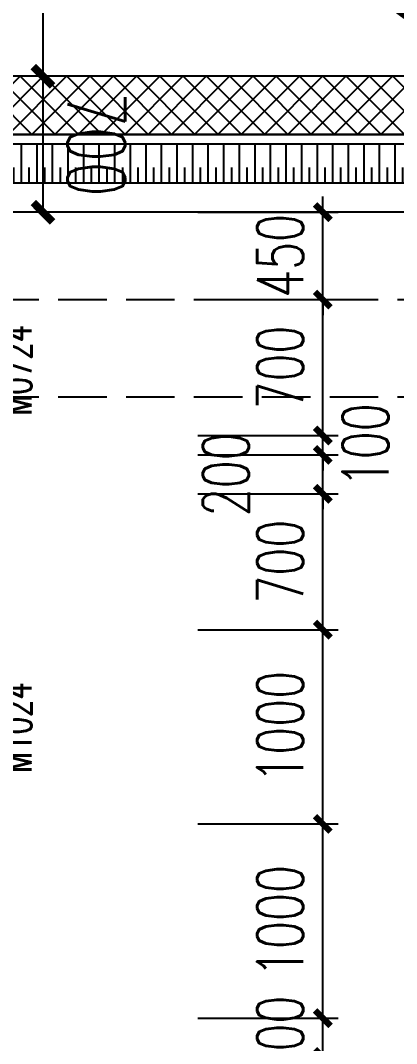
# Model space of a CAD drawing. Extents: x -1313754 to 847533, y 489853 to 941203.
# Drawn here: x -294599 to -292660, y 616439 to 621707 of the extents above; entities that cross this region are included whole.
import ezdxf

# ---------------------------------------------------------------- set-up
doc = ezdxf.new("R2010")
doc.units = 0
doc.header["$LTSCALE"] = 1000
doc.header["$MEASUREMENT"] = 0
doc.linetypes.add('DASH', pattern=[0.35, 0.25, -0.1])
doc.linetypes.add('DOTE', pattern=[2.4200000000000004, 2, -0.2, 0.02, -0.2])
doc.layers.get('Defpoints').update_dxf_attribs({"color": 210})
for name, color, linetype in [('99平面图例外参$0$A-HATCH-2', 251, 'Continuous'), ('A-AXIS-D', 1, 'Continuous'), ('A-AXIS-DOTE', 14, 'DOTE'), ('A-AXIS-DP', 126, 'Continuous'), ('A-HATCH-2', 251, 'Continuous'), ('A-LIN-V', 9, 'Continuous'), ('A-WINDOW', 140, 'Continuous'), ('AS-WALL', 40, 'Continuous'), ('AS-结构边线层', 200, 'Continuous'), ('DIM_ELEV', 3, 'Continuous'), ('DIM_SYMB', 3, 'Continuous'), ('PUB_HATCH', 8, 'Continuous'), ('建-门', 4, 'Continuous'), ('建-门窗编号', 7, 'Continuous')]:
    doc.layers.add(name, color=color, linetype=linetype)
doc.styles.add('_TCH_DIM_T3', font='SIMPLEX', dxfattribs={"width": 0.7058823529411765, "bigfont": 'GBCBIG'})
doc.styles.add('A-WIN-LABEL', font='SIMPLEX', dxfattribs={"bigfont": 'GBCBIG'})
doc.dimstyles.new('_TCH_ARCH&&100', dxfattribs={"dimtxt": 297.5, "dimasz": 100, "dimexe": 100, "dimexo": 100, "dimgap": 126.25, "dimtad": 1, "dimdec": 0, "dimzin": 0, "dimdsep": 46, "dimtxsty": '_TCH_DIM_T3', "dimblk": 'ARCHTICK', "dimcen": 0.09, "dimclrt": 7, "dimazin": 2, "dimtfac": 1, "dimtdec": 0, "dimtix": 1, "dimtmove": 2, "dimatfit": 3, "dimfxl": 0, "dimtolj": 1, "dimtzin": 0, "dimarcsym": 0})
doc.dimstyles.new('_TCH_ARCH&&80', dxfattribs={"dimtxt": 238, "dimasz": 80, "dimexe": 80, "dimexo": 80, "dimgap": 101, "dimtad": 1, "dimdec": 0, "dimzin": 0, "dimdsep": 46, "dimtxsty": '_TCH_DIM_T3', "dimblk": 'ARCHTICK', "dimcen": 0.09, "dimclrt": 7, "dimazin": 2, "dimtfac": 1, "dimtdec": 0, "dimtix": 1, "dimtmove": 2, "dimatfit": 3, "dimfxl": 0, "dimtolj": 1, "dimtzin": 0, "dimarcsym": 0})

# ---------------------------------------------------------------- blocks, each defined once
blk = doc.blocks.new('_ArchTick')
at = {"color": 0, "linetype": 'ByBlock', "const_width": 0.4}
blk.add_lwpolyline([(-0.5, -0.5), (0.5, 0.5)], dxfattribs=at)
blk = doc.blocks.new('*D1226')
at = {"layer": 'A-AXIS-D', "color": 0, "lineweight": -2}
for p, q in [((-73023.99064136657, -183399.999996034), (-73846.20099103078, -183399.999996034)), ((-73746.20099103078, -183399.999996034), (-73746.20099103078, -184100.0000000016)), ((-73023.99064136657, -184100.0000000016), (-73846.20099103078, -184100.0000000016))]:
    blk.add_line(p, q, dxfattribs=at)
at = {"layer": 'Defpoints', "color": 0}
for p in [(-72923.99064136657, -183399.999996034), (-73746.20099103078, -184100.0000000016), (-72923.99064136657, -184100.0000000016)]:
    blk.add_point(p, dxfattribs=at)
at = {"layer": 'A-AXIS-D', "color": 0, "lineweight": -2, "xscale": 100, "yscale": 100, "zscale": 100}
for p, rotation in [((-73746.20099103078, -183399.999996034), 90), ((-73746.20099103078, -184100.0000000016), 270)]:
    blk.add_blockref('_ArchTick', p, dxfattribs=dict(at, rotation=rotation))
at = {"layer": 'A-AXIS-D', "color": 7, "insert": (-73471.20099103075, -183749.9999980177), "char_height": 297.5, "attachment_point": 5, "rotation": 270, "style": '_TCH_DIM_T3'}
blk.add_mtext('\\A1;700', dxfattribs=at)
blk = doc.blocks.new('*D1227')
at = {"layer": 'A-AXIS-D', "color": 0, "lineweight": -2}
for p, q in [((-73023.99064136641, -165399.9999962828), (-73846.2009910307, -165399.9999962828)), ((-73746.2009910307, -165399.9999962828), (-73746.2009910307, -183399.999996034)), ((-73023.99064136657, -183399.999996034), (-73846.2009910307, -183399.999996034))]:
    blk.add_line(p, q, dxfattribs=at)
at = {"layer": 'Defpoints', "color": 0}
for p in [(-72923.99064136641, -165399.9999962828), (-73746.2009910307, -183399.999996034), (-72923.99064136657, -183399.999996034)]:
    blk.add_point(p, dxfattribs=at)
at = {"layer": 'A-AXIS-D', "color": 0, "lineweight": -2, "xscale": 100, "yscale": 100, "zscale": 100}
for p, rotation in [((-73746.2009910307, -165399.9999962828), 90), ((-73746.2009910307, -183399.999996034), 270)]:
    blk.add_blockref('_ArchTick', p, dxfattribs=dict(at, rotation=rotation))
at = {"layer": 'A-AXIS-D', "color": 7, "insert": (-73471.20099103067, -174399.9999961584), "char_height": 297.5, "attachment_point": 5, "rotation": 270, "style": '_TCH_DIM_T3'}
blk.add_mtext('\\A1;18000', dxfattribs=at)
blk = doc.blocks.new('43243')
at = {"layer": 'AS-结构边线层'}
blk.add_lwpolyline([(-263994.18453191, 621290.0519981321), (-277514.1845319109, 621290.051998063), (-277514.18453191, 621120.051998063), (-279354.1845576911, 621120.0519980536), (-279354.184557691, 620570.104783304), (-281454.184537195, 620569.9999961803), (-281454.1845374174, 621120.0519973314), (-295987.0108697969, 621120.0519972552), (-313454.1843778241, 567285.8172418119), (-313454.1843779226, 548519.9479952035), (-281454.1845374565, 548519.9479863077), (-281454.1845374497, 549069.9999961918), (-279354.1845578055, 549069.9999967759), (-279354.1845578086, 548519.9479943201), (-277514.1845319114, 548519.9479943096), (-277514.1845319114, 548349.9479943096), (-263994.1845319109, 548349.9479942404)], dxfattribs=at)
blk = doc.blocks.new('4324324')
at = {"layer": 'A-HATCH-2', "linetype": 'DASH'}
for p, q in [((-294754.1845332207, 620269.9999995283), (-135554.1845319097, 620269.999994776)), ((-294754.1845332207, 619769.9999995284), (-135554.1845319246, 619769.999994776))]:
    blk.add_line(p, q, dxfattribs=at)
blk = doc.blocks.new('3132')
at = {"layer": 'DIM_ELEV', "linetype": 'DASH', "const_width": 30}
blk.add_lwpolyline([(-300250, 621840), (-292930, 621840, -0.414213562373095), (-292430, 621340), (-292430, 609770, -0.414213562373095), (-292930, 609270), (-300250, 609270, -0.414213562373095), (-300750, 609770), (-300750, 621340, -0.414213562373095)], format="xyb", close=True, dxfattribs=at)
blk = doc.blocks.new('99平面图例外参$0$$LinePat$填挖边坡')
at = {"color": 0}
for p, q in [((0, 0), (0, -1500)), ((300, 0), (300, -600))]:
    blk.add_line(p, q, dxfattribs=at)
at = {"layer": 'Defpoints', "color": 0}
blk.add_point((600, 0), dxfattribs=at)
blk = doc.blocks.new('34242343243')
at = {"layer": 'A-LIN-V'}
for p, q in [((-281908.1845319086, 621070.0519972668), (-294754.1845317683, 621070.0519972668)), ((-281908.1845319086, 620870.0519972668), (-294754.1845317683, 620870.0519972668))]:
    blk.add_line(p, q, dxfattribs=at)
at = {"layer": '99平面图例外参$0$A-HATCH-2', "color": 203, "xscale": 0.1338124999985388, "yscale": 0.1333333333333333, "zscale": 0.1333333333333333, "rotation": 179.9999999990436}
for p in [(-294593.6095317701, 620870.0519973328), (-294513.3220317709, 620870.0519973314), (-294433.0345317718, 620870.0519973302), (-294352.7470317727, 620870.0519973288), (-294272.4595317736, 620870.0519973275), (-294192.1720317745, 620870.0519973261), (-294111.8845317753, 620870.0519973248), (-294031.5970317762, 620870.0519973234), (-293951.3095317771, 620870.0519973221), (-293871.0220317779, 620870.0519973207), (-293790.7345317788, 620870.0519973194), (-293710.4470317797, 620870.051997318), (-293630.1595317806, 620870.0519973168), (-293549.8720317815, 620870.0519973154), (-293469.5845317824, 620870.0519973141), (-293389.2970317832, 620870.0519973127), (-293309.0095317841, 620870.0519973114), (-293228.722031785, 620870.05199731), (-293148.4345317858, 620870.0519973087), (-293068.1470317867, 620870.0519973073), (-292987.8595317876, 620870.051997306), (-292907.5720317885, 620870.0519973047), (-292827.2845317894, 620870.0519973034), (-292746.9970317903, 620870.051997302), (-292666.7095317911, 620870.0519973007), (-292586.422031792, 620870.0519972993)]:
    blk.add_blockref('99平面图例外参$0$$LinePat$填挖边坡', p, dxfattribs=at)
blk = doc.blocks.new('*D560')
at = {"layer": 'A-AXIS-DP', "color": 0, "lineweight": -2}
for p, q in [((-293039.9999998466, 616569.9999961321), (-293039.9999998466, 616649.9999961321)), ((-293684.1845319367, 616569.9999961321), (-292959.9999998466, 616569.9999961321)), ((-293039.9999998466, 616369.9999961314), (-293039.9999998466, 616569.9999961321)), ((-293684.1845319445, 616369.9999961314), (-292959.9999998466, 616369.9999961314)), ((-293039.9999998466, 616369.9999961314), (-293039.9999998466, 616289.9999961314))]:
    blk.add_line(p, q, dxfattribs=at)
at = {"layer": 'Defpoints', "color": 0}
for p in [(-293764.1845319367, 616569.9999961321), (-293039.9999998466, 616569.9999961321), (-293764.1845319445, 616369.9999961314)]:
    blk.add_point(p, dxfattribs=at)
at = {"layer": 'A-AXIS-DP', "color": 0, "lineweight": -2, "xscale": 80, "yscale": 80, "zscale": 80}
for p, rotation in [((-293039.9999998466, 616569.9999961321), 270), ((-293039.9999998466, 616369.9999961314), 90)]:
    blk.add_blockref('_ArchTick', p, dxfattribs=dict(at, rotation=rotation))
at = {"layer": 'A-AXIS-DP', "color": 7, "insert": (-293259.9999998464, 616469.9999961318), "char_height": 238, "attachment_point": 5, "rotation": 90, "style": '_TCH_DIM_T3'}
blk.add_mtext('\\A1;200', dxfattribs=at)
blk = doc.blocks.new('*D561')
at = {"layer": 'A-AXIS-DP', "color": 0, "lineweight": -2}
for p, q in [((-293684.1845318977, 617569.99999612), (-292959.9999998232, 617569.99999612)), ((-293039.9999998232, 616569.9999961321), (-293039.9999998232, 617569.99999612)), ((-293684.1845319367, 616569.9999961321), (-292959.9999998232, 616569.9999961321))]:
    blk.add_line(p, q, dxfattribs=at)
at = {"layer": 'Defpoints', "color": 0}
for p in [(-293764.1845318977, 617569.99999612), (-293039.9999998232, 617569.99999612), (-293764.1845319367, 616569.9999961321)]:
    blk.add_point(p, dxfattribs=at)
at = {"layer": 'A-AXIS-DP', "color": 0, "lineweight": -2, "xscale": 80, "yscale": 80, "zscale": 80}
for p, rotation in [((-293039.9999998232, 617569.99999612), 90), ((-293039.9999998232, 616569.9999961321), 270)]:
    blk.add_blockref('_ArchTick', p, dxfattribs=dict(at, rotation=rotation))
at = {"layer": 'A-AXIS-DP', "color": 7, "insert": (-293259.999999823, 617069.999996126), "char_height": 238, "attachment_point": 5, "rotation": 90, "style": '_TCH_DIM_T3'}
blk.add_mtext('\\A1;1000', dxfattribs=at)
blk = doc.blocks.new('*D562')
at = {"layer": 'A-AXIS-DP', "color": 0, "lineweight": -2}
for p, q in [((-293684.1845318587, 618569.99999612), (-292959.9999997842, 618569.99999612)), ((-293039.9999997842, 617569.99999612), (-293039.9999997842, 618569.99999612)), ((-293684.1845318977, 617569.99999612), (-292959.9999997842, 617569.99999612))]:
    blk.add_line(p, q, dxfattribs=at)
at = {"layer": 'Defpoints', "color": 0}
for p in [(-293764.1845318587, 618569.99999612), (-293039.9999997842, 618569.99999612), (-293764.1845318977, 617569.99999612)]:
    blk.add_point(p, dxfattribs=at)
at = {"layer": 'A-AXIS-DP', "color": 0, "lineweight": -2, "xscale": 80, "yscale": 80, "zscale": 80}
for p, rotation in [((-293039.9999997842, 618569.99999612), 90), ((-293039.9999997842, 617569.99999612), 270)]:
    blk.add_blockref('_ArchTick', p, dxfattribs=dict(at, rotation=rotation))
at = {"layer": 'A-AXIS-DP', "color": 7, "insert": (-293259.999999784, 618069.99999612), "char_height": 238, "attachment_point": 5, "rotation": 90, "style": '_TCH_DIM_T3'}
blk.add_mtext('\\A1;1000', dxfattribs=at)
blk = doc.blocks.new('*D563')
at = {"layer": 'A-AXIS-DP', "color": 0, "lineweight": -2}
for p, q in [((-293684.1845318314, 619269.9999995156), (-292959.9999997511, 619269.9999995156)), ((-293039.9999997511, 618569.99999612), (-293039.9999997511, 619269.9999995156)), ((-293684.1845318587, 618569.99999612), (-292959.9999997511, 618569.99999612))]:
    blk.add_line(p, q, dxfattribs=at)
at = {"layer": 'Defpoints', "color": 0}
for p in [(-293764.1845318314, 619269.9999995156), (-293039.9999997511, 619269.9999995156), (-293764.1845318587, 618569.99999612)]:
    blk.add_point(p, dxfattribs=at)
at = {"layer": 'A-AXIS-DP', "color": 0, "lineweight": -2, "xscale": 80, "yscale": 80, "zscale": 80}
for p, rotation in [((-293039.9999997511, 619269.9999995156), 90), ((-293039.9999997511, 618569.99999612), 270)]:
    blk.add_blockref('_ArchTick', p, dxfattribs=dict(at, rotation=rotation))
at = {"layer": 'A-AXIS-DP', "color": 7, "insert": (-293259.9999997509, 618919.9999978178), "char_height": 238, "attachment_point": 5, "rotation": 90, "style": '_TCH_DIM_T3'}
blk.add_mtext('\\A1;700', dxfattribs=at)
blk = doc.blocks.new('*D564')
at = {"layer": 'A-AXIS-DP', "color": 0, "lineweight": -2}
for p, q in [((-293039.9999997335, 619469.9999995198), (-293039.9999997335, 619549.9999995198)), ((-293684.1845318236, 619469.9999995198), (-292959.9999997335, 619469.9999995198)), ((-293039.9999997335, 619269.9999995156), (-293039.9999997335, 619469.9999995198)), ((-293684.1845318314, 619269.9999995156), (-292959.9999997335, 619269.9999995156)), ((-293039.9999997335, 619269.9999995156), (-293039.9999997335, 619189.9999995156))]:
    blk.add_line(p, q, dxfattribs=at)
at = {"layer": 'Defpoints', "color": 0}
for p in [(-293764.1845318236, 619469.9999995198), (-293039.9999997335, 619469.9999995198), (-293764.1845318314, 619269.9999995156)]:
    blk.add_point(p, dxfattribs=at)
at = {"layer": 'A-AXIS-DP', "color": 0, "lineweight": -2, "xscale": 80, "yscale": 80, "zscale": 80}
for p, rotation in [((-293039.9999997335, 619469.9999995198), 270), ((-293039.9999997335, 619269.9999995156), 90)]:
    blk.add_blockref('_ArchTick', p, dxfattribs=dict(at, rotation=rotation))
at = {"layer": 'A-AXIS-DP', "color": 7, "insert": (-293539.9999997334, 619369.9999995087), "char_height": 238, "attachment_point": 5, "rotation": 90, "style": '_TCH_DIM_T3'}
blk.add_mtext('\\A1;200', dxfattribs=at)
blk = doc.blocks.new('*D565')
at = {"layer": 'A-AXIS-DP', "color": 0, "lineweight": -2}
for p, q in [((-293039.9999997277, 619569.9999995239), (-293039.9999997277, 619649.9999995239)), ((-293684.1845318197, 619569.9999995239), (-292959.9999997277, 619569.9999995239)), ((-293039.9999997277, 619469.9999995198), (-293039.9999997277, 619569.9999995239)), ((-293684.1845318236, 619469.9999995198), (-292959.9999997277, 619469.9999995198)), ((-293039.9999997277, 619469.9999995198), (-293039.9999997277, 619389.9999995198))]:
    blk.add_line(p, q, dxfattribs=at)
at = {"layer": 'Defpoints', "color": 0}
for p in [(-293764.1845318197, 619569.9999995239), (-293039.9999997277, 619569.9999995239), (-293764.1845318236, 619469.9999995198)]:
    blk.add_point(p, dxfattribs=at)
at = {"layer": 'A-AXIS-DP', "color": 0, "lineweight": -2, "xscale": 80, "yscale": 80, "zscale": 80}
for p, rotation in [((-293039.9999997277, 619569.9999995239), 270), ((-293039.9999997277, 619469.9999995198), 90)]:
    blk.add_blockref('_ArchTick', p, dxfattribs=dict(at, rotation=rotation))
at = {"layer": 'A-AXIS-DP', "color": 7, "insert": (-292819.9999997276, 619519.9999994847), "char_height": 238, "attachment_point": 5, "rotation": 90, "style": '_TCH_DIM_T3'}
blk.add_mtext('\\A1;100', dxfattribs=at)
blk = doc.blocks.new('*D566')
at = {"layer": 'A-AXIS-DP', "color": 0, "lineweight": -2}
for p, q in [((-293684.1845317924, 620269.9999994985), (-292959.9999997121, 620269.9999994985)), ((-293039.9999997121, 619569.9999995239), (-293039.9999997121, 620269.9999994985)), ((-293684.1845318197, 619569.9999995239), (-292959.9999997121, 619569.9999995239))]:
    blk.add_line(p, q, dxfattribs=at)
at = {"layer": 'Defpoints', "color": 0}
for p in [(-293764.1845317924, 620269.9999994985), (-293039.9999997121, 620269.9999994985), (-293764.1845318197, 619569.9999995239)]:
    blk.add_point(p, dxfattribs=at)
at = {"layer": 'A-AXIS-DP', "color": 0, "lineweight": -2, "xscale": 80, "yscale": 80, "zscale": 80}
for p, rotation in [((-293039.9999997121, 620269.9999994985), 90), ((-293039.9999997121, 619569.9999995239), 270)]:
    blk.add_blockref('_ArchTick', p, dxfattribs=dict(at, rotation=rotation))
at = {"layer": 'A-AXIS-DP', "color": 7, "insert": (-293259.9999997119, 619919.9999995112), "char_height": 238, "attachment_point": 5, "rotation": 90, "style": '_TCH_DIM_T3'}
blk.add_mtext('\\A1;700', dxfattribs=at)
blk = doc.blocks.new('*D567')
at = {"layer": 'A-AXIS-DP', "color": 0, "lineweight": -2}
for p, q in [((-293039.9999996896, 620719.9999962042), (-293039.9999996896, 620799.9999962042)), ((-293684.1845317748, 620719.9999962042), (-292959.9999996896, 620719.9999962042)), ((-293039.9999996896, 620269.9999994984), (-293039.9999996896, 620719.9999962042)), ((-293684.1845317924, 620269.9999994984), (-292959.9999996896, 620269.9999994984)), ((-293039.9999996896, 620269.9999994984), (-293039.9999996896, 620189.9999994984))]:
    blk.add_line(p, q, dxfattribs=at)
at = {"layer": 'Defpoints', "color": 0}
for p in [(-293764.1845317748, 620719.9999962042), (-293039.9999996896, 620719.9999962042), (-293764.1845317924, 620269.9999994984)]:
    blk.add_point(p, dxfattribs=at)
at = {"layer": 'A-AXIS-DP', "color": 0, "lineweight": -2, "xscale": 80, "yscale": 80, "zscale": 80}
for p, rotation in [((-293039.9999996896, 620719.9999962042), 270), ((-293039.9999996896, 620269.9999994984), 90)]:
    blk.add_blockref('_ArchTick', p, dxfattribs=dict(at, rotation=rotation))
at = {"layer": 'A-AXIS-DP', "color": 7, "insert": (-293259.9999996894, 620494.9999978512), "char_height": 238, "attachment_point": 5, "rotation": 90, "style": '_TCH_DIM_T3'}
blk.add_mtext('\\A1;450', dxfattribs=at)
blk = doc.blocks.new('*U29')
at = {"color": 0}
blk.add_lwpolyline([(500, 0), (499.9999999999999, 1000), (459.9999999999999, 1000), (460, 0)], close=True, dxfattribs=at)
blk.add_arc((500, 0), 1000, 90, 180, dxfattribs=at)
blk = doc.blocks.new('*U28')
at = {"color": 0, "xscale": 0.001, "yscale": 0.001, "zscale": 0.001}
blk.add_blockref('*U29', (0, 0), dxfattribs=at)
blk = doc.blocks.new('dote')
at = {"layer": 'A-AXIS-DOTE', "ltscale": 2}
blk.add_line((98696.38485717773, -184100.0000000022), (-97273.61514282224, -184100.0000000013), dxfattribs=at)
at = {"layer": 'A-AXIS-D'}
for base, p1, p2, angle, picture, middle in [((-73746.2009910307, -183399.999996034), (-72923.99064136638, -165399.9999962827), (-72923.99064136654, -183399.999996034), 269.9999999999995, '*D1227', (-73471.20099103067, -174399.9999961584)), ((-73746.20099103078, -184100.0000000016), (-72923.99064136654, -183399.999996034), (-72923.99064136654, -184100.0000000015), 270, '*D1226', (-73471.20099103075, -183749.9999980177))]:
    dim = blk.add_linear_dim(base=base, p1=p1, p2=p2, angle=angle, dimstyle='_TCH_ARCH&&100', override={"dimgap": 0}, dxfattribs=at)
    dim.commit()
    dim.dimension.update_dxf_attribs({"geometry": picture, "text_midpoint": middle, "dimtype": 161, "text_rotation": 270})

msp = doc.modelspace()

# ---------------------------------------------------------------- hatches: boundary and pattern name
at = {"layer": 'PUB_HATCH'}
h = msp.add_hatch(dxfattribs=at)
h.set_pattern_fill('多孔材料', color=256, scale=30, style=0)
h.set_pattern_definition([(45, (60, 0), (-60.000060993344, 60.000060993344), []), (135, (60, 0), (-60.000060993344, -60.00006099334399), [])])
h.paths.add_polyline_path([(-281154.184537543, 621420.0519973319), (-295104.1845319878, 621420.051997259), (-295104.1845319861, 621120.0519972591), (-281454.1845374174, 621120.0519973314)])

# ---------------------------------------------------------------- linework, layer by layer
at = {"layer": 'AS-WALL'}
for p, q in [((-281154.184537543, 621420.0519973319), (-295104.1845319878, 621420.051997259)), ((-295104.1845319861, 621120.0519972591), (-281454.1845374174, 621120.0519973314))]:
    msp.add_line(p, q, dxfattribs=at)

# ---------------------------------------------------------------- block references
at = {"layer": 'A-AXIS-DP'}
msp.add_blockref('3132', (0, 0), dxfattribs=at)
at = {"layer": 'A-WINDOW'}
for name in ['43243', '4324324']:
    msp.add_blockref(name, (0, 0), dxfattribs=at)
at = {"layer": 'AS-WALL'}
msp.add_blockref('dote', (-220736.3848571775, 804819.9999961853), dxfattribs=at)
at = {"layer": 'DIM_SYMB'}
msp.add_blockref('34242343243', (0, 0), dxfattribs=at)
at = {"layer": '建-门'}
ref = msp.add_blockref('*U28', (-294854.1845318035, 619919.999999537), dxfattribs=dict(at, xscale=700, yscale=-700, zscale=199.9999999999998, rotation=269.9999999977665))
ref.add_attrib('A', 'M0724', (-294542.3095318176, 619672.4999995248), dxfattribs={"layer": '建-门窗编号', "ltscale": 500, "height": 148.75, "rotation": 89.99999999776642, "style": 'A-WIN-LABEL', "width": 0.7058823529411765})
ref = msp.add_blockref('*U28', (-294854.1845318755, 618069.9999961552), dxfattribs=dict(at, xscale=1000, yscale=-1000, zscale=199.9999999999998, rotation=269.9999999977625))
ref.add_attrib('A', 'M1024', (-294542.3095318672, 617832.4999961432), dxfattribs={"layer": '建-门窗编号', "ltscale": 500, "height": 148.75, "rotation": 89.99999999776247, "style": 'A-WIN-LABEL', "width": 0.7058823529411765})

# ---------------------------------------------------------------- dimensions: what is measured, and where the dimension line sits
at = {"layer": 'A-AXIS-DP'}
for p1, p2, distance, picture, middle in [((-293764.1845317922, 620269.9999994981), (-293764.1845317747, 620719.9999962039), -724.1845320851426, '*D567', (-293259.9999996894, 620494.9999978512)), ((-293764.1845318195, 619569.9999995236), (-293764.1845317922, 620269.9999994982), -724.1845320800785, '*D566', (-293259.9999997119, 619919.9999995112)), ((-293764.1845318585, 618569.9999961198), (-293764.1845318312, 619269.9999995154), -724.1845320800785, '*D563', (-293259.9999997509, 618919.9999978178)), ((-293764.1845318975, 617569.9999961198), (-293764.1845318585, 618569.9999961198), -724.1845320742577, '*D562', (-293259.999999784, 618069.99999612)), ((-293764.1845319365, 616569.9999961319), (-293764.1845318975, 617569.9999961198), -724.1845320742577, '*D561', (-293259.999999823, 617069.999996126)), ((-293764.1845319443, 616369.9999961312), (-293764.1845319365, 616569.9999961319), -724.1845320898573, '*D560', (-293259.9999998464, 616469.9999961318))]:
    dim = msp.add_aligned_dim(p1=p1, p2=p2, distance=distance, dimstyle='_TCH_ARCH&&80', dxfattribs=at)
    dim.commit()
    dim.dimension.update_dxf_attribs({"geometry": picture, "text_midpoint": middle})
for base, p1, p2, picture, middle in [((-293039.9999997277, 619569.9999995239), (-293764.1845318234, 619469.9999995196), (-293764.1845318195, 619569.9999995236), '*D565', (-292819.9999997276, 619519.9999994847)), ((-293039.9999997335, 619469.9999995198), (-293764.1845318312, 619269.9999995154), (-293764.1845318234, 619469.9999995196), '*D564', (-293539.9999997334, 619369.9999995087))]:
    dim = msp.add_linear_dim(base=base, p1=p1, p2=p2, angle=89.99999999776551, dimstyle='_TCH_ARCH&&80', dxfattribs=at)
    dim.commit()
    dim.dimension.update_dxf_attribs({"geometry": picture, "text_midpoint": middle, "dimtype": 129})

doc.saveas('drawing.dxf')
